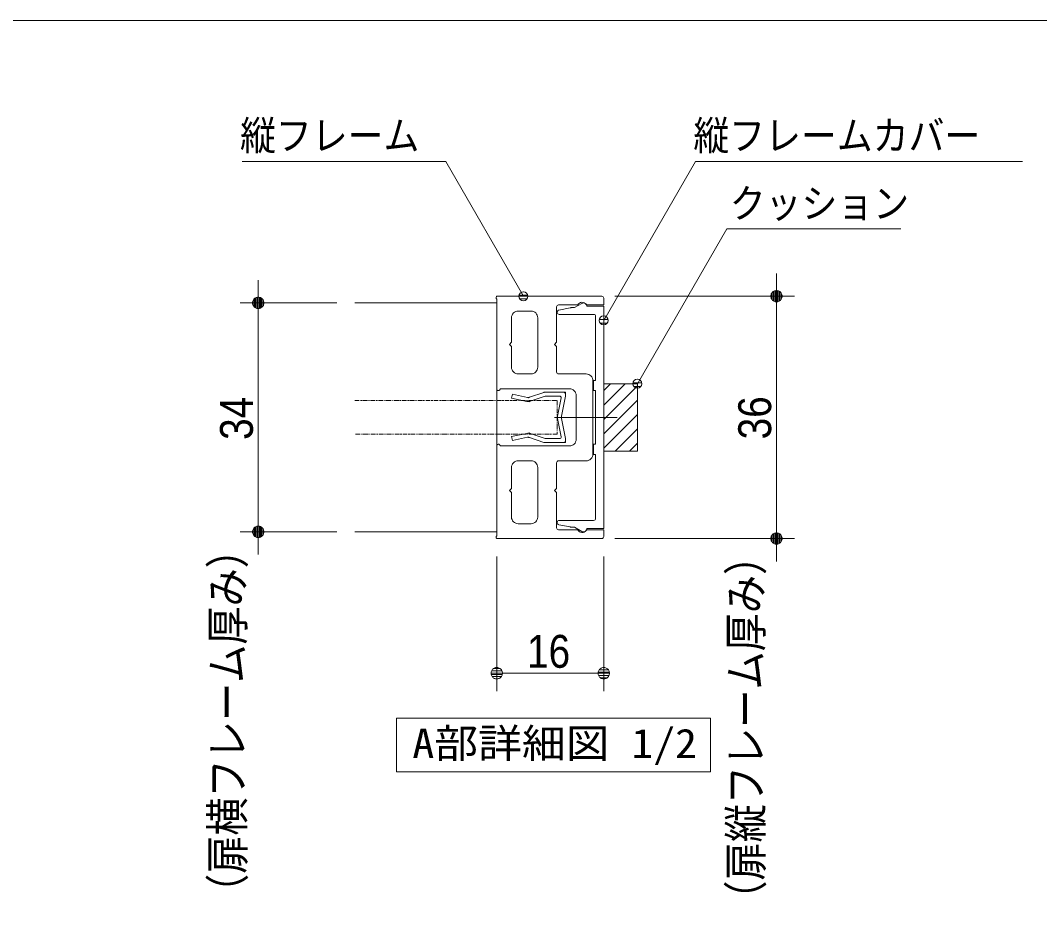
# Model space of a CAD drawing. Units: millimetres, scale not verified. Extents: x -6062 to 6062, y -3045 to 3045.
# Drawn here: x -4528 to -3392, y 1780 to 2770 of the extents above; entities that cross this region are included whole.
import ezdxf
from ezdxf.enums import TextEntityAlignment as Align

# ---------------------------------------------------------------- set-up
doc = ezdxf.new("R2010")
doc.units = ezdxf.units.MM
doc.header["$LTSCALE"] = 20
doc.linetypes.add('DOUBLE_CHAIN1', pattern=[8.8, 5, -1, 0.6, -0.6, 0.6, -1])
for name, color, linetype, lineweight in [('0-0_2寸法-1', 7, 'Continuous', 9), ('0-1_0', 7, 'Continuous', 9), ('0-2_2寸法-2', 7, 'Continuous', 9), ('0-3_2寸法-3', 7, 'Continuous', 9), ('0-4_3一般', 7, 'Continuous', 9), ('0-5_1図面枠', 7, 'Continuous', 9)]:
    doc.layers.add(name, color=color, linetype=linetype, lineweight=lineweight)
doc.styles.add('ＭＳ ゴシック', font='')
doc.styles.add('ＭＳ Ｐゴシック', font='')
doc.styles.get('ＭＳ ゴシック').set_extended_font_data('MS Gothic')
doc.styles.get('ＭＳ Ｐゴシック').set_extended_font_data('MS PGothic')

# ---------------------------------------------------------------- blocks, each defined once
blk = doc.blocks.new('_Dot')
at = {"layer": '0-1_0'}
for p, q in [((-10, 0), (-20, 0)), ((9.78, 2), (-9.78, 2)), ((7.99, 6), (-7.99, 6)), ((9.16, -3.98), (-9.16, -3.98)), ((6, -7.98), (-6, -7.98))]:
    blk.add_line(p, q, dxfattribs=at)
for points in [[(10, 0), (9.92, 1.25), (9.69, 2.49), (9.3, 3.68), (8.76, 4.82), (8.09, 5.88), (7.29, 6.85), (6.37, 7.71), (5.36, 8.44), (4.26, 9.05), (3.09, 9.51), (1.87, 9.82), (0.63, 9.98), (-0.63, 9.98), (-1.87, 9.82), (-3.09, 9.51), (-4.26, 9.05), (-5.36, 8.44), (-6.37, 7.71), (-7.29, 6.85), (-8.09, 5.88), (-8.76, 4.82), (-9.3, 3.68), (-9.69, 2.49), (-9.92, 1.25), (-10, 0), (0, 0)], [(-10, 0), (-9.92, -1.25), (-9.69, -2.49), (-9.3, -3.68), (-8.76, -4.82), (-8.09, -5.88), (-7.29, -6.85), (-6.37, -7.71), (-5.36, -8.44), (-4.26, -9.05), (-3.09, -9.51), (-1.87, -9.82), (-0.63, -9.98), (0.63, -9.98), (1.87, -9.82), (3.09, -9.51), (4.26, -9.05), (5.36, -8.44), (6.37, -7.71), (7.29, -6.85), (8.09, -5.88), (8.76, -4.82), (9.3, -3.68), (9.69, -2.49), (9.92, -1.25), (10, 0), (0, 0)]]:
    blk.add_lwpolyline(points, close=True, dxfattribs=at)
blk = doc.blocks.new('グループ-35')
at = {"layer": '0-4_3一般'}
for p, q in [((-43144.3, 47112.5), (-43467.8, 47002.3)), ((-43429.3, 46920.9), (-43115, 47026.9)), ((-42710, 47116.9), (-43125.1, 47116.9)), ((-42791.2, 47026.9), (-43115, 47026.9)), ((-42665, 47026.9), (-42752.4, 46582.4)), ((-42710, 47116.9), (-42665, 47116.9)), ((-42665, 47071.9), (-42665, 47116.9)), ((-42665, 47026.9), (-42665, 47071.9)), ((-43524.4, 46909.8), (-43475, 46899.4)), ((-43505.8, 46997.9), (-43486, 46993.7)), ((-43467.8, 47002.3), (-43486, 46993.7)), ((-43429.3, 46920.9), (-43475, 46899.4)), ((-42761.8, 46991.3), (-42842.4, 46582.4)), ((-42761.8, 46117.5), (-42842.4, 46526.3)), ((-42665, 46081.9), (-42752.4, 46526.3)), ((-43524.4, 46198.9), (-43475, 46209.4)), ((-43505.8, 46110.8), (-43486, 46115)), ((-43467.8, 46106.4), (-43486, 46115)), ((-43429.3, 46187.8), (-43475, 46209.4)), ((-43115, 46081.9), (-43429.3, 46187.8)), ((-43467.8, 46106.4), (-43144.3, 45996.2)), ((-43125.1, 45991.9), (-42710, 45991.9)), ((-42791.2, 46081.9), (-43115, 46081.9)), ((-42710, 45991.9), (-42665, 45991.9)), ((-42665, 46036.9), (-42665, 46081.9)), ((-42665, 46036.9), (-42665, 45991.9))]:
    blk.add_line(p, q, dxfattribs=at)
for points in [[(-43505.8, 46997.9), (-43846.4, 47069.9), (-43865, 46981.9), (-43524.4, 46909.8)], [(-43524.4, 46198.9), (-43865, 46126.9), (-43846.4, 46038.8), (-43505.8, 46110.8)]]:
    blk.add_lwpolyline(points, dxfattribs=at)
at = {"layer": '0-4_3一般', "linetype": 'DOUBLE_CHAIN1'}
blk.add_lwpolyline([(-47360, 46929.4), (-42845, 46929.4), (-42845, 46179.4), (-47360, 46179.4)], dxfattribs=at)
at = {"layer": '0-4_3一般'}
for centre, radius, start, end in [((-43125.1, 47071.9), 45, 102.63886, 115.27772), ((-43125.1, 47071.9), 45, 90, 102.63886), ((-42791.2, 46996.9), 30, 39.6175, 90), ((-42710, 47071.9), 45, 45, 90), ((-42710, 47071.9), 45, 0, 45), ((-43493.4, 47056.6), 150, 258.05582, 276.66677), ((-43493.4, 47056.6), 60, 258.05582, 276.66677), ((-43493.4, 47056.6), 60, 276.66677, 295.27772), ((-43493.4, 47056.6), 150, 276.66677, 295.27772), ((-42791.2, 46996.9), 30, 349.23499, 39.6175), ((-42695, 46554.4), 150, 174.6175, 180), ((-42695, 46554.4), 150, 169.23499, 174.6175), ((-42605, 46554.4), 150, 174.6175, 180), ((-42605, 46554.4), 150, 169.23499, 174.6175), ((-42695, 46554.4), 150, 180, 185.3825), ((-42695, 46554.4), 150, 185.3825, 190.76501), ((-42605, 46554.4), 150, 180, 185.3825), ((-42605, 46554.4), 150, 185.3825, 190.76501), ((-43493.4, 46052.1), 150, 83.33323, 101.94418), ((-43493.4, 46052.1), 60, 83.33323, 101.94418), ((-43493.4, 46052.1), 150, 64.72228, 83.33323), ((-42791.2, 46111.9), 30, 320.3825, 10.76501), ((-43493.4, 46052.1), 60, 64.72228, 83.33323), ((-43125.1, 46036.9), 45, 244.72228, 257.36114), ((-43125.1, 46036.9), 45, 257.36114, 270), ((-42791.2, 46111.9), 30, 270, 320.3825), ((-42710, 46036.9), 45, 270, 315), ((-42710, 46036.9), 45, 315, 0)]:
    blk.add_arc(centre, radius, start, end, dxfattribs=at)
blk = doc.blocks.new('グループ-36')
at = {"layer": '0-4_3一般'}
for p, q in [((-42845, 48894.4), (-42845, 48902.5)), ((-42808.8, 48946.6), (-42559.6, 48996.4)), ((-42035, 48849.4), (-42800, 48849.4)), ((-41990, 47379.4), (-41990, 48804.4)), ((-41990, 45954.4), (-41990, 47154.4)), ((-42407.3, 46554.4), (-41507.3, 46554.4)), ((-41990, 44304.4), (-41990, 45729.4)), ((-42845, 44206.2), (-42845, 44214.4)), ((-42559.6, 44112.3), (-42808.8, 44162.1)), ((-42800, 44259.4), (-42035, 44259.4))]:
    blk.add_line(p, q, dxfattribs=at)
for points in [[(-42530.1, 48999.4), (-42462, 48999.4), (-42297.5, 49094.3)], [(-42185, 49029.4), (-41810, 49029.4), (-41810, 44079.4), (-42185, 44079.4)], [(-41990, 47154.4), (-42035, 47154.4), (-42035, 47379.4), (-41990, 47379.4)], [(-41990, 45729.4), (-42035, 45729.4), (-42035, 45954.4), (-41990, 45954.4)], [(-42297.5, 44014.4), (-42462, 44109.4), (-42530.1, 44109.4)]]:
    blk.add_lwpolyline(points, dxfattribs=at)
for centre, radius, start, end in [((-42260, 49029.4), 75, 60, 120), ((-42260, 49029.4), 75, 0, 60), ((-42800, 48902.5), 45, 140.65497, 180), ((-42800, 48894.4), 45, 180, 225), ((-42800, 48902.5), 45, 101.30993, 140.65497), ((-42800, 48894.4), 45, 225, 270), ((-42530.1, 48849.4), 150, 95.65497, 101.30993), ((-42530.1, 48849.4), 150, 90, 95.65497), ((-42035, 48804.4), 45, 45, 90), ((-42035, 48804.4), 45, 0, 45), ((-42035, 44304.4), 45, 315, 0), ((-42800, 44214.4), 45, 135, 180), ((-42800, 44206.2), 45, 180, 219.34503), ((-42800, 44206.2), 45, 219.34503, 258.69007), ((-42800, 44214.4), 45, 90, 135), ((-42530.1, 44259.4), 150, 258.69007, 264.34503), ((-42530.1, 44259.4), 150, 264.34503, 270), ((-42260, 44079.4), 75, 300, 0), ((-42035, 44304.4), 45, 270, 315), ((-42260, 44079.4), 75, 240, 300)]:
    blk.add_arc(centre, radius, start, end, dxfattribs=at)
blk = doc.blocks.new('グループ-37')
at = {"layer": '0-4_3一般'}
for p, q in [((-44210, 49220.3), (-44210, 49224.4)), ((-44195, 47184.4), (-44195, 49194.4)), ((-44180, 49254.4), (-41855, 49254.4)), ((-41810, 49059.4), (-41810, 49209.4)), ((-43430, 48924.4), (-43715, 48924.4)), ((-42860, 49014.4), (-42860, 48226.9)), ((-42815, 49059.4), (-42384.9, 49059.4)), ((-42177.8, 49059.4), (-41810, 49059.4)), ((-43865, 48774.4), (-43865, 48226.9)), ((-43280, 48774.4), (-43280, 47671.9)), ((-43910, 48181.9), (-43865, 48226.9)), ((-43865, 48136.9), (-43910, 48181.9)), ((-42905, 48181.9), (-42860, 48226.9)), ((-42860, 48136.9), (-42905, 48181.9)), ((-43865, 48136.9), (-43865, 47671.9)), ((-42860, 48136.9), (-42860, 47566.9)), ((-43430, 47521.9), (-43715, 47521.9)), ((-42200, 47521.9), (-42815, 47521.9)), ((-42050, 47371.9), (-42050, 45736.9)), ((-44150, 47154.4), (-44165, 47154.4)), ((-42425, 47041.9), (-42425, 46066.9)), ((-42905, 46554.4), (-41738.9, 46554.4)), ((-44195, 45924.4), (-44195, 43914.4)), ((-44150, 45954.4), (-44165, 45954.4)), ((-44120, 45916.9), (-44120, 45924.4)), ((-42575, 45916.9), (-44120, 45916.9)), ((-43865, 44971.9), (-43865, 45436.9)), ((-43430, 45586.9), (-43715, 45586.9)), ((-43280, 44334.4), (-43280, 45436.9)), ((-42860, 44971.9), (-42860, 45541.9)), ((-42200, 45586.9), (-42815, 45586.9)), ((-43910, 44926.9), (-43865, 44971.9)), ((-43865, 44881.9), (-43910, 44926.9)), ((-43865, 44334.4), (-43865, 44881.9)), ((-42905, 44926.9), (-42860, 44971.9)), ((-42860, 44881.9), (-42905, 44926.9)), ((-42860, 44094.4), (-42860, 44881.9)), ((-43430, 44184.4), (-43715, 44184.4)), ((-44210, 43888.4), (-44210, 43884.4)), ((-44180, 43854.4), (-41855, 43854.4)), ((-42815, 44049.4), (-42384.9, 44049.4)), ((-42177.8, 44049.4), (-41810, 44049.4)), ((-41810, 44049.4), (-41810, 43899.4))]:
    blk.add_line(p, q, dxfattribs=at)
blk.add_lwpolyline([(-42575, 47191.9), (-44120, 47191.9), (-44120, 47184.4)], dxfattribs=at)
for centre, radius, start, end in [((-44180, 49224.4), 30, 135, 180), ((-44180, 49220.3), 30, 180, 210), ((-44180, 49220.3), 30, 210, 240), ((-44180, 49224.4), 30, 90, 135), ((-42290, 49014.4), 105, 94.18603, 154.62307), ((-42290, 49014.4), 105, 33.74899, 94.18603), ((-42177.8, 49089.4), 30, 213.74899, 241.87449), ((-41855, 49209.4), 45, 45, 90), ((-41855, 49209.4), 45, 0, 45), ((-43715, 48774.4), 150, 135, 180), ((-43715, 48774.4), 150, 90, 135), ((-43430, 48774.4), 150, 45, 90), ((-43430, 48774.4), 150, 0, 45), ((-42815, 49014.4), 45, 135, 180), ((-42815, 49014.4), 45, 90, 135), ((-42177.8, 49089.4), 30, 241.87449, 270), ((-43715, 47671.9), 150, 180, 225), ((-43715, 47671.9), 150, 225, 270), ((-43430, 47671.9), 150, 270, 315), ((-43430, 47671.9), 150, 315, 0), ((-42815, 47566.9), 45, 180, 225), ((-42815, 47566.9), 45, 225, 270), ((-42200, 47371.9), 150, 45, 90), ((-42200, 47371.9), 150, 0, 45), ((-44165, 47184.4), 30, 180, 225), ((-44165, 47184.4), 30, 225, 270), ((-44150, 47184.4), 30, 270, 315), ((-44150, 47184.4), 30, 315, 0), ((-42575, 47041.9), 150, 45, 90), ((-42575, 47041.9), 150, 0, 45), ((-44165, 45924.4), 30, 135, 180), ((-44165, 45924.4), 30, 90, 135), ((-44150, 45924.4), 30, 45, 90), ((-44150, 45924.4), 30, 0, 45), ((-42575, 46066.9), 150, 270, 315), ((-42575, 46066.9), 150, 315, 0), ((-42200, 45736.9), 150, 315, 0), ((-43715, 45436.9), 150, 135, 180), ((-43715, 45436.9), 150, 90, 135), ((-43430, 45436.9), 150, 45, 90), ((-43430, 45436.9), 150, 0, 45), ((-42815, 45541.9), 45, 135, 180), ((-42815, 45541.9), 45, 90, 135), ((-42200, 45736.9), 150, 270, 315), ((-43715, 44334.4), 150, 180, 225), ((-43430, 44334.4), 150, 315, 0), ((-43715, 44334.4), 150, 225, 270), ((-43430, 44334.4), 150, 270, 315), ((-42815, 44094.4), 45, 180, 225), ((-44180, 43888.4), 30, 150, 180), ((-44180, 43884.4), 30, 180, 225), ((-44180, 43888.4), 30, 120, 150), ((-44180, 43884.4), 30, 225, 270), ((-42815, 44094.4), 45, 225, 270), ((-42290, 44094.4), 105, 205.37693, 265.81397), ((-42290, 44094.4), 105, 265.81397, 326.25101), ((-42177.8, 44019.4), 30, 118.12551, 146.25101), ((-42177.8, 44019.4), 30, 90, 118.12551), ((-41855, 43899.4), 45, 270, 315), ((-41855, 43899.4), 45, 315, 0)]:
    blk.add_arc(centre, radius, start, end, dxfattribs=at)
blk.add_blockref('グループ-36', (0, 0), dxfattribs=at)
blk = doc.blocks.new('グループ-38')
at = {"layer": '0-4_3一般'}
blk.add_lwpolyline([(-47360, 44004.4), (-44195, 44004.4), (-44195, 49104.4), (-47360, 49104.4)], dxfattribs=at)
blk = doc.blocks.new('グループ-39')
at = {"layer": '0-4_3一般'}
for p, q in [((-41810, 47150), (-41655.6, 47304.4)), ((-41810, 46830), (-41335.6, 47304.4)), ((-41810, 46510), (-41060, 47260)), ((-41810, 46190), (-41060, 46940)), ((-41810, 45870), (-41060, 46620)), ((-41555.6, 45804.4), (-41060, 46300)), ((-41235.6, 45804.4), (-41060, 45980))]:
    blk.add_line(p, q, dxfattribs=at)
blk.add_lwpolyline([(-41060, 47304.4), (-41810, 47304.4), (-41810, 45804.4), (-41060, 45804.4)], close=True, dxfattribs=at)
blk.add_lwpolyline([(-41060, 47304.4), (-41810, 47304.4), (-41810, 45804.4), (-41060, 45804.4)], close=True, dxfattribs=at)
for name in ['グループ-38', 'グループ-37', 'グループ-35']:
    blk.add_blockref(name, (0, 0), dxfattribs=at)
blk = doc.blocks.new('グループ-40')
at = {"layer": '0-3_2寸法-3'}
blk.add_lwpolyline([(-46427.5, 39854.4), (-39427.5, 39854.4), (-39427.5, 38654.4), (-46427.5, 38654.4)], close=True, dxfattribs=at)
at = {"layer": '0-3_2寸法-3', "style": 'ＭＳ ゴシック', "width": 1.1}
blk.add_text('A部詳細図 1/2', height=650.9, dxfattribs=at).set_placement((-46074.4, 38772), align=Align.BOTTOM_LEFT)
blk = doc.blocks.new('グループ-81')
at = {"layer": '0-5_1図面枠'}
blk.add_lwpolyline([(-80000, 55400), (80000, 55400), (80000, -55400), (-80000, -55400)], close=True, dxfattribs=at)
blk = doc.blocks.new('図面枠')
at = {"layer": '0-5_1図面枠'}
blk.add_blockref('グループ-81', (0, 0), dxfattribs=at)

msp = doc.modelspace()

# ---------------------------------------------------------------- linework, layer by layer
at = {"layer": '0-0_2寸法-1'}
for p, q in [((-4175.5, 2455.22), (-4283, 2455.22)), ((-3858, 2462.72), (-3665.5, 2462.72)), ((-4263, 2212.93), (-4263, 2442.51)), ((-3685.5, 2450.01), (-3685.5, 2205.43)), ((-4175.5, 2200.22), (-4283, 2200.22)), ((-3858, 2192.72), (-3665.5, 2192.72)), ((-3997.25, 2172.72), (-3997.25, 2022.72)), ((-3878, 2172.72), (-3878, 2022.72)), ((-3890.71, 2042.72), (-3984.54, 2042.72))]:
    msp.add_line(p, q, dxfattribs=at)
at = {"layer": '0-2_2寸法-2'}
for p, q in [((-3685.5, 2475.43), (-3685.5, 2488.14)), ((-4263, 2467.93), (-4263, 2480.64)), ((-4183, 2455.22), (-4283, 2455.22)), ((-4263, 2200.22), (-4263, 2455.22)), ((-3865.5, 2462.72), (-3665.5, 2462.72)), ((-3685.5, 2462.72), (-3685.5, 2192.72)), ((-4183, 2200.22), (-4283, 2200.22)), ((-3865.5, 2192.72), (-3665.5, 2192.72)), ((-4263, 2187.51), (-4263, 2174.79)), ((-3685.5, 2180.01), (-3685.5, 2167.29))]:
    msp.add_line(p, q, dxfattribs=at)
at = {"layer": '0-3_2寸法-3'}
for p, q in [((-3967.26, 2467.71), (-3967.61, 2467.71)), ((-3967.26, 2467.71), (-3967.61, 2467.71)), ((-3962.54, 2463.71), (-3972.33, 2463.71)), ((-3963.44, 2459.71), (-3971.43, 2459.71)), ((-3873.11, 2436.71), (-3882.89, 2436.71)), ((-3874, 2432.71), (-3882, 2432.71)), ((-3877.83, 2440.71), (-3878.17, 2440.71)), ((-3877.83, 2440.71), (-3878.17, 2440.71)), ((-3835.61, 2366.21), (-3845.39, 2366.21)), ((-3840.33, 2370.21), (-3840.67, 2370.21)), ((-3840.33, 2370.21), (-3840.67, 2370.21)), ((-3836.5, 2362.21), (-3844.5, 2362.21))]:
    msp.add_line(p, q, dxfattribs=at)
for points in [[(-3967.44, 2462.72), (-4054.04, 2612.72), (-4280.92, 2612.72)], [(-3878, 2435.72), (-3775.81, 2612.72), (-3411.37, 2612.72)], [(-3840.5, 2365.22), (-3740.91, 2537.72), (-3546.82, 2537.72)]]:
    msp.add_lwpolyline(points, dxfattribs=at)
for centre in [(-3967.44, 2462.72), (-3967.44, 2462.72), (-3878, 2435.72), (-3878, 2435.72), (-3840.5, 2365.22), (-3840.5, 2365.22)]:
    msp.add_circle(centre, 5.01, dxfattribs=at)

# ---------------------------------------------------------------- block references
at = {"layer": '0-0_2寸法-1', "xscale": 0.6356201, "yscale": 0.6356201}
for p, rotation in [((-3685.5, 2462.72), 90), ((-4263, 2455.22), 90), ((-4263, 2200.22), 270), ((-3685.5, 2192.72), 270), ((-3997.25, 2042.72), 180)]:
    msp.add_blockref('_Dot', p, dxfattribs=dict(at, rotation=rotation))
msp.add_blockref('_Dot', (-3878, 2042.72), dxfattribs=at)
at = {"layer": '0-2_2寸法-2', "xscale": 0.6356201, "yscale": 0.6356201}
for p, rotation in [((-4263, 2455.22), 270), ((-3685.5, 2462.72), 270), ((-4263, 2200.22), 90), ((-3685.5, 2192.72), 90)]:
    msp.add_blockref('_Dot', p, dxfattribs=dict(at, rotation=rotation))
at = {"layer": '0-3_2寸法-3', "xscale": 0.05, "yscale": 0.05}
msp.add_blockref('グループ-40', (-1787.5, 0), dxfattribs=at)
at = {"layer": '0-4_3一般', "xscale": 0.05, "yscale": 0.05}
msp.add_blockref('グループ-39', (-1787.5, 0), dxfattribs=at)
at = {"layer": '0-5_1図面枠', "xscale": 0.05, "yscale": 0.05}
msp.add_blockref('図面枠', (-1787.5, 0), dxfattribs=at)

# ---------------------------------------------------------------- texts
at = {"layer": '0-0_2寸法-1', "style": 'ＭＳ Ｐゴシック', "width": 0.9}
for s, p in [('34', (-4257.94, 2302.64)), ('36', (-3680.44, 2303.23))]:
    msp.add_text(s, height=36.66, rotation=90, dxfattribs=at).set_placement(p, align=Align.BOTTOM_LEFT)
msp.add_text('16', height=36.66, dxfattribs=at).set_placement((-3963.45, 2037.76), align=Align.BOTTOM_LEFT)
at = {"layer": '0-2_2寸法-2', "style": 'ＭＳ Ｐゴシック', "width": 0.85}
for s, p in [('（扉横フレーム厚み）', (-4267.98, 1776.75)), ('（扉縦フレーム厚み）', (-3690.48, 1769.27))]:
    msp.add_text(s, height=36.69, rotation=90, dxfattribs=at).set_placement(p, align=Align.BOTTOM_LEFT)
at = {"layer": '0-3_2寸法-3', "style": 'ＭＳ ゴシック', "width": 0.9}
for s, p in [('縦フレーム', (-4283.22, 2615.69)), ('縦フレームカバー', (-3778.11, 2615.69)), ('クッション', (-3737.57, 2540.11))]:
    msp.add_text(s, height=32.55, dxfattribs=at).set_placement(p, align=Align.BOTTOM_LEFT)

doc.saveas('drawing.dxf')
